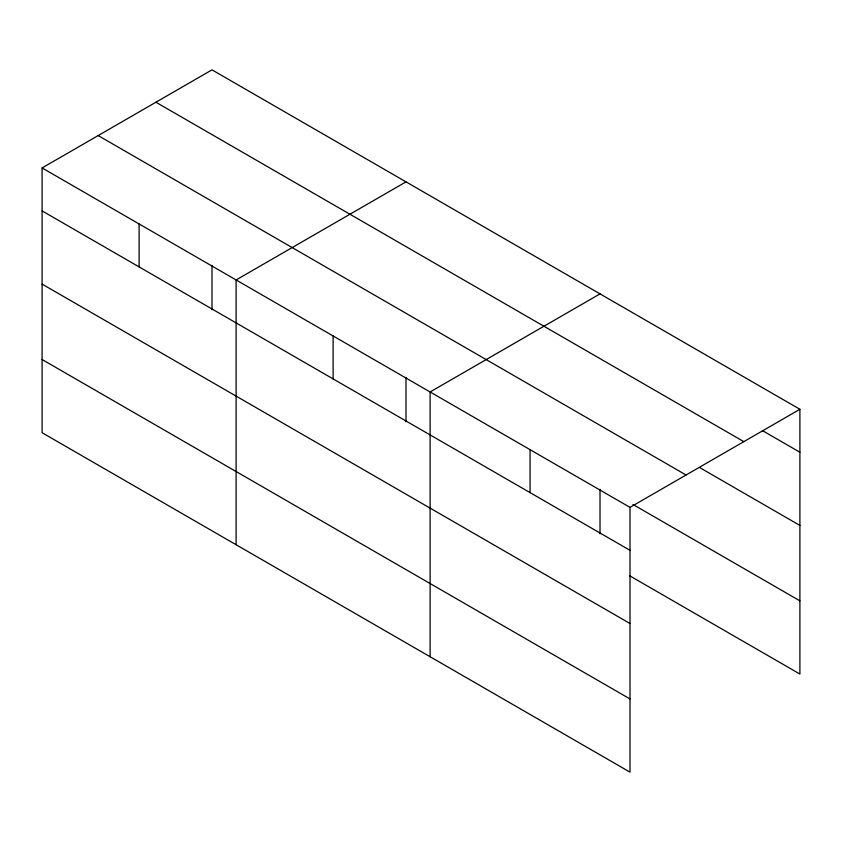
<?xml version="1.0" encoding="UTF-8"?>
<svg xmlns="http://www.w3.org/2000/svg" width="842" height="842" viewBox="0 0 842 842"><rect width="100%" height="100%" fill="white"/><g stroke="black" fill="none" stroke-linecap="round" stroke-linejoin="round"><path stroke-width="1.26" d="M42.1 167.947L630.005 507.368L630.005 772.146L42.1 432.725L42.1 167.947L211.995 69.854L799.9 409.275L799.9 674.053L629.542 575.696M406.002 181.872L236.107 279.954L236.107 544.732M600.009 293.879L430.115 391.962L430.115 656.739M630.005 507.368L799.9 409.275M762.42 430.599L799.9 452.238M155.928 102.229L743.833 441.65M699.955 467.731L799.9 525.44M98.167 135.573L686.072 475.004M632.952 504.463L799.9 600.851M42.1 210.9L630.005 550.321M42.1 284.101L630.005 623.522M42.1 359.523L630.005 698.944M600.009 489.37L600.009 533.817M530.06 449.67L530.06 492.623M406.002 377.363L406.002 421.8M333.116 335.958L333.116 378.921M211.995 265.356L211.995 309.793M139.109 223.951L139.109 266.903"/></g></svg>
